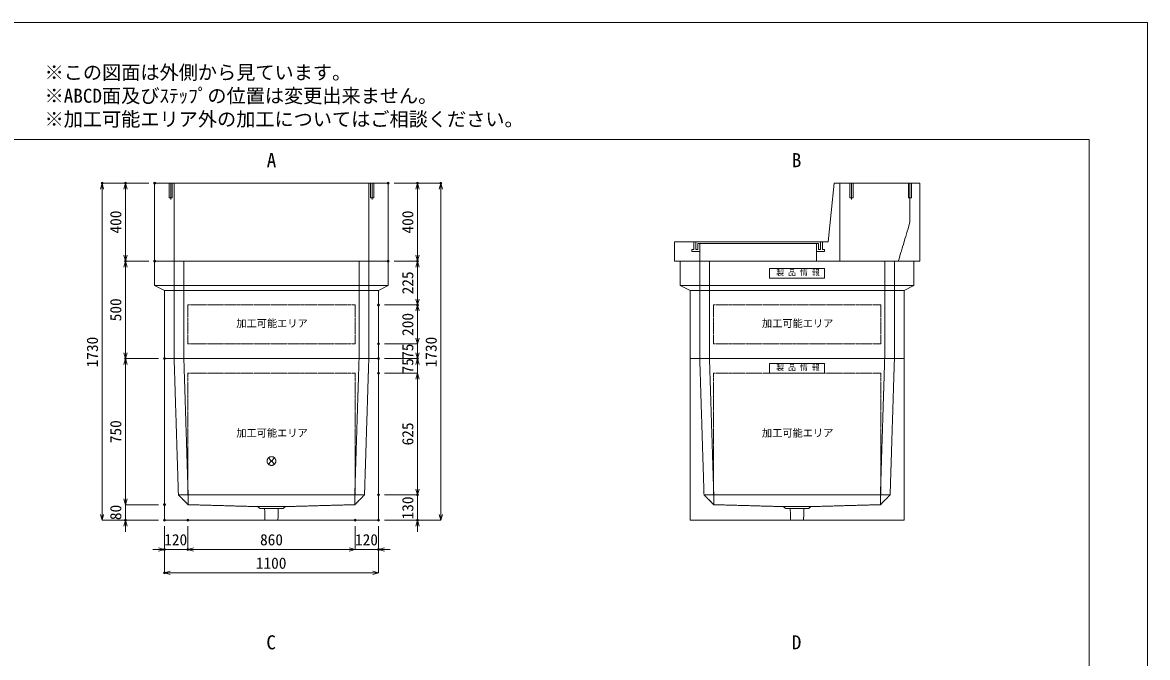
# Model space of a CAD drawing. Units: millimetres, scale not verified. Extents: x -4455 to 4455, y -3150 to 3150.
# Drawn here: x -1324 to 4455, y -109 to 3150 of the extents above; entities that cross this region are included whole.
import ezdxf
from ezdxf.enums import TextEntityAlignment as Align

# ---------------------------------------------------------------- set-up
doc = ezdxf.new("R2010")
doc.units = ezdxf.units.MM
doc.header["$LTSCALE"] = 20
doc.header["$PDMODE"] = 32
doc.header["$PDSIZE"] = 10
doc.linetypes.add('LONG_DASHED1', pattern=[7, 6, -1])
doc.linetypes.add('LONG_DOUBLE_CHAIN', pattern=[21.8, 18, -1, 0.6, -0.6, 0.6, -1])
for name, color, linetype, lineweight in [('0-0_D-TTL', 7, 'Continuous', 9), ('0-1_Defpoints', 7, 'Continuous', 9), ('0-3_D-TTL-TXT', 7, 'Continuous', 9), ('0-4_D-STR-TXT', 7, 'Continuous', 9), ('0-5_D-STR-DIM', 3, 'Continuous', 9), ('0-6_0', 7, 'Continuous', 9), ('0-7_D-STR', 7, 'Continuous', 9), ('0-9_D-STR-STR4', 134, 'LONG_DASHED1', 9), ('0-A_D-STR-STR2', 1, 'LONG_DASHED1', 9), ('0-B_D-STR-STR1', 7, 'LONG_DASHED1', 9), ('0-C_D-STR-STR5', 1, 'LONG_DOUBLE_CHAIN', 9)]:
    doc.layers.add(name, color=color, linetype=linetype, lineweight=lineweight)
doc.styles.add('ＭＳ ゴシック', font='')
doc.styles.get('ＭＳ ゴシック').set_extended_font_data('MS Gothic')

# ---------------------------------------------------------------- blocks, each defined once
blk = doc.blocks.new('A$C4DE05FD1')
at = {"layer": '0-0_D-TTL', "color": 134}
for p, q in [((4000, 76000), (114800, 76000)), ((114800, 76000), (114800, 4000))]:
    blk.add_line(p, q, dxfattribs=at)
at = {"layer": '0-1_Defpoints', "color": 134}
for p, q in [((0, 84000), (118800, 84000)), ((118800, 84000), (118800, 0))]:
    blk.add_line(p, q, dxfattribs=at)
at = {"layer": '0-3_D-TTL-TXT', "style": 'ＭＳ ゴシック'}
for s, p in [('※この図面は外側から見ています。', (43260.9, 79815.7)), ('※ABCD面及びｽﾃｯﾌﾟの位置は変更出来ません。', (43260.9, 78215.7)), ('※加工可能エリア外の加工についてはご相談ください。', (43260.9, 76615.7))]:
    blk.add_text(s, height=962.2, dxfattribs=at).set_placement(p, align=Align.BOTTOM_LEFT)
blk = doc.blocks.new('_Open30')
at = {"layer": '0-6_0'}
blk.add_line((0, 0), (-20, 0), dxfattribs=at)
blk.add_lwpolyline([(-20, 5.36), (0, 0), (-20, -5.36)], dxfattribs=at)
blk = doc.blocks.new('A$C31CA379A')
at = {"layer": '0-4_D-STR-TXT', "style": 'ＭＳ ゴシック'}
for s, p in [('A', (-325.9, -2190.5)), ('B', (35638.6, -2190.5)), ('C', (-351.4, -35190.5)), ('D', (35638.6, -35190.5))]:
    blk.add_text(s, height=962.2, dxfattribs=at).set_placement(p, align=Align.BOTTOM_LEFT)
blk = doc.blocks.new('A$C737D46CD')
at = {"layer": '0-B_D-STR-STR1', "linetype": 'Continuous'}
blk.add_lwpolyline([(-2820, 0), (2820, 0), (2820, -1000), (-2820, -1000)], close=True, dxfattribs=at)
at = {"layer": '0-B_D-STR-STR1', "style": 'ＭＳ ゴシック'}
blk.add_text('製 品 情 報', height=577.3, dxfattribs=at).set_placement((-2149.6, -882.5), align=Align.BOTTOM_LEFT)
blk = doc.blocks.new('A$C531455C1')
at = {"layer": '0-7_D-STR'}
for p, q in [((-11000, 0), (11000, 0)), ((-11000, -16600), (-11000, 0)), ((11000, -16600), (11000, 0)), ((-11000, -16600), (11000, -16600))]:
    blk.add_line(p, q, dxfattribs=at)
at = {"layer": '0-7_D-STR', "linetype": 'LONG_DASHED1'}
for p, q in [((-10000, 0), (-9560, -14000)), ((-9000, 0), (-8560, -14000)), ((9000, 0), (8560, -14000)), ((10000, 0), (9560, -14000)), ((-8560, -15000), (-9560, -14000)), ((9560, -14000), (-9560, -14000)), ((-8560, -15000), (-8560, -14000)), ((-8560, -15000), (-1400, -15200)), ((8560, -15000), (1400, -15200)), ((8560, -15000), (9560, -14000)), ((8560, -15000), (8560, -14000)), ((-1200, -15380), (-1400, -15200)), ((1400, -15200), (-1400, -15200)), ((1200, -15380), (-1200, -15380)), ((-666, -16600), (-705, -15380)), ((666, -16600), (705, -15380)), ((1200, -15380), (1400, -15200))]:
    blk.add_line(p, q, dxfattribs=at)
at = {"layer": '0-C_D-STR-STR5'}
for p, q in [((8600, -1500), (8600, -14000)), ((8600, -14000), (-8600, -14000))]:
    blk.add_line(p, q, dxfattribs=at)
blk.add_lwpolyline([(8600, -1500), (-8600, -1500), (-8600, -14000)], dxfattribs=at)
at = {"layer": '0-B_D-STR-STR1'}
blk.add_blockref('A$C737D46CD', (0, -500), dxfattribs=at)
blk = doc.blocks.new('A$C26864796')
at = {"layer": '0-7_D-STR'}
for p, q in [((-12000, 8000), (12000, 8000)), ((-12000, 8000), (-12000, 0)), ((12000, 8000), (12000, 0)), ((-12000, 0), (12000, 0))]:
    blk.add_line(p, q, dxfattribs=at)
at = {"layer": '0-7_D-STR', "linetype": 'LONG_DASHED1'}
for p, q in [((-10000, 8000), (-10000, 0)), ((10000, 8000), (10000, 0))]:
    blk.add_line(p, q, dxfattribs=at)
at = {"layer": '0-A_D-STR-STR2'}
for p, q in [((-10350, 6340), (-10350, 8000)), ((10350, 6340), (10350, 8000))]:
    blk.add_line(p, q, dxfattribs=at)
for points in [[(-10510, 8000), (-10510, 6500), (-10190, 6500), (-10190, 8000)], [(10510, 8000), (10510, 6500), (10190, 6500), (10190, 8000)]]:
    blk.add_lwpolyline(points, dxfattribs=at)
blk = doc.blocks.new('A$C0AB33FE7')
at = {"layer": '0-7_D-STR'}
for p, q in [((3200, 2000), (3800, 8000)), ((12600, 8000), (3800, 8000)), ((12600, 0), (12600, 8000)), ((-12600, 2000), (3200, 2000)), ((-12600, 0), (-12600, 2000)), ((-12600, 0), (12600, 0))]:
    blk.add_line(p, q, dxfattribs=at)
at = {"layer": '0-7_D-STR', "linetype": 'LONG_DASHED1'}
for p, q in [((4400, 8000), (4400, 0)), ((11600, 4000), (11600, 8000)), ((11600, 4000), (10400, 0)), ((-10000, 0), (-10000, 1800)), ((2000, 1800), (2000, 0))]:
    blk.add_line(p, q, dxfattribs=at)
at = {"layer": '0-9_D-STR-STR4'}
for points in [[(-10600, 2000), (-10600, 1200), (-10800, 1200), (-10800, 1000), (-10000, 1000)], [(-10000, 1800), (-10200, 1800), (-10200, 1200), (-10400, 1200), (-10400, 2000)], [(-10000, 1800), (2000, 1800), (2200, 1800)], [(2600, 2000), (2600, 1200), (2800, 1200), (2800, 1000), (2000, 1000)], [(2200, 1800), (2200, 1200), (2400, 1200), (2400, 2000)]]:
    blk.add_lwpolyline(points, dxfattribs=at)
at = {"layer": '0-A_D-STR-STR2'}
for p, q in [((5595.6, 6340), (5595.6, 8000)), ((11600, 6340), (11600, 8000))]:
    blk.add_line(p, q, dxfattribs=at)
for points in [[(5755.6, 8000), (5755.6, 6500), (5435.6, 6500), (5435.6, 8000)], [(11760, 8000), (11760, 6500), (11440, 6500), (11440, 8000)]]:
    blk.add_lwpolyline(points, dxfattribs=at)
blk = doc.blocks.new('A$Cab405fa5')
at = {"layer": '0-7_D-STR'}
for p, q in [((12000, 10000), (-12000, 10000)), ((-12000, 7500), (-12000, 10000)), ((12000, 7500), (12000, 10000)), ((-12000, 7500), (-11000, 7000)), ((-12000, 7500), (12000, 7500)), ((-11000, 0), (-11000, 7000)), ((11000, 7000), (-11000, 7000)), ((12000, 7500), (11000, 7000)), ((11000, 0), (11000, 7000)), ((11000, 0), (-11000, 0))]:
    blk.add_line(p, q, dxfattribs=at)
at = {"layer": '0-7_D-STR', "linetype": 'LONG_DASHED1'}
for p, q in [((-10000, 10000), (-10000, 0)), ((-9000, 10000), (-9000, 0)), ((9000, 10000), (9000, 0)), ((10000, 10000), (10000, 0))]:
    blk.add_line(p, q, dxfattribs=at)
at = {"layer": '0-C_D-STR-STR5'}
for p, q in [((8600, 5500), (8600, 1500)), ((8600, 1500), (-8600, 1500))]:
    blk.add_line(p, q, dxfattribs=at)
blk.add_lwpolyline([(8600, 5500), (-8600, 5500), (-8600, 1500)], dxfattribs=at)
blk = doc.blocks.new('A$Ca88be350')
at = {"layer": '0-7_D-STR'}
for p, q in [((12000, 10000), (-12000, 10000)), ((-12000, 7500), (-12000, 10000)), ((12000, 7500), (12000, 10000)), ((-12000, 7500), (-11000, 7000)), ((-12000, 7500), (12000, 7500)), ((-11000, 0), (-11000, 7000)), ((11000, 7000), (-11000, 7000)), ((12000, 7500), (11000, 7000)), ((11000, 0), (11000, 7000)), ((11000, 0), (-11000, 0))]:
    blk.add_line(p, q, dxfattribs=at)
at = {"layer": '0-7_D-STR', "linetype": 'LONG_DASHED1'}
for p, q in [((-10000, 10000), (-10000, 0)), ((-9000, 10000), (-9000, 0)), ((9000, 10000), (9000, 0)), ((10000, 10000), (10000, 0))]:
    blk.add_line(p, q, dxfattribs=at)
at = {"layer": '0-C_D-STR-STR5'}
for p, q in [((8600, 5500), (8600, 1500)), ((8600, 1500), (-8600, 1500))]:
    blk.add_line(p, q, dxfattribs=at)
blk.add_lwpolyline([(8600, 5500), (-8600, 5500), (-8600, 1500)], dxfattribs=at)
at = {"layer": '0-B_D-STR-STR1'}
blk.add_blockref('A$C737D46CD', (0, 9250), dxfattribs=at)
blk = doc.blocks.new('A$C7CE826D1')
at = {"layer": '0-7_D-STR'}
for p, q in [((-11000, 0), (11000, 0)), ((-11000, -16600), (-11000, 0)), ((11000, -16600), (11000, 0)), ((-11000, -16600), (11000, -16600))]:
    blk.add_line(p, q, dxfattribs=at)
at = {"layer": '0-7_D-STR', "linetype": 'LONG_DASHED1'}
for p, q in [((-10000, 0), (-9560, -14000)), ((-9000, 0), (-8560, -14000)), ((9000, 0), (8560, -14000)), ((10000, 0), (9560, -14000)), ((-8560, -15000), (-9560, -14000)), ((9560, -14000), (-9560, -14000)), ((-8560, -15000), (-8560, -14000)), ((-8560, -15000), (-1400, -15200)), ((8560, -15000), (1400, -15200)), ((8560, -15000), (9560, -14000)), ((8560, -15000), (8560, -14000)), ((-1200, -15380), (-1400, -15200)), ((1400, -15200), (-1400, -15200)), ((1200, -15380), (-1200, -15380)), ((-666, -16600), (-705, -15380)), ((666, -16600), (705, -15380)), ((1200, -15380), (1400, -15200))]:
    blk.add_line(p, q, dxfattribs=at)
at = {"layer": '0-C_D-STR-STR5'}
for p, q in [((8600, -1500), (-8600, -1500)), ((-8600, -1500), (-8600, -14000)), ((8600, -1500), (8600, -14000)), ((8600, -14000), (-8600, -14000))]:
    blk.add_line(p, q, dxfattribs=at)
blk = doc.blocks.new('A$C1C640AAB')
at = {"layer": '0-C_D-STR-STR5'}
for p, q in [((-318.2, -318.2), (318.2, 318.2)), ((-318.2, 318.2), (318.2, -318.2))]:
    blk.add_line(p, q, dxfattribs=at)
blk.add_circle((0, 0), 450, dxfattribs=at)
blk = doc.blocks.new('A$Cc8208e51')
at = {"layer": '0-7_D-STR'}
blk.add_blockref('A$C7CE826D1', (0, 0), dxfattribs=at)
at = {"layer": '0-C_D-STR-STR5'}
blk.add_blockref('A$C1C640AAB', (0, -10520), dxfattribs=at)

msp = doc.modelspace()

# ---------------------------------------------------------------- linework, layer by layer
at = {"layer": '0-1_Defpoints'}
for p in [(-915, 2325), (-795, 2325), (-645, 2325), (555, 2325), (555, 2325), (705, 2325), (825, 2325), (-795, 1925), (-645, 1925), (-645, 1925), (555, 1925), (555, 1925), (705, 1925), (505, 1700), (705, 1700), (505, 1500), (-795, 1425), (-595, 1425), (-595, 1425), (505, 1425), (505, 1425), (705, 1425), (705, 1425), (505, 1350), (505, 1350), (505, 725), (705, 725), (-595, 675), (-795, 595), (-595, 595), (-595, 595), (-475, 595), (385, 595), (505, 595), (505, 595), (705, 595), (-595, 445), (-475, 445), (505, 445), (-595, 325)]:
    msp.add_point(p, dxfattribs=at)
at = {"layer": '0-5_D-STR-DIM'}
for p, q in [((-675, 2325), (-915, 2325)), ((-675, 2325), (-795, 2325)), ((585, 2325), (705, 2325)), ((585, 2325), (825, 2325)), ((-915, 625), (-915, 2295)), ((-795, 1955), (-795, 2295)), ((705, 1955), (705, 2295)), ((825, 625), (825, 2295)), ((-675, 1925), (-795, 1925)), ((-675, 1925), (-795, 1925)), ((585, 1925), (705, 1925)), ((585, 1925), (705, 1925)), ((-795, 1455), (-795, 1895)), ((705, 1730), (705, 1895)), ((535, 1700), (705, 1700)), ((535, 1700), (705, 1700)), ((705, 1530), (705, 1670)), ((705, 1530), (705, 1560)), ((535, 1500), (705, 1500)), ((535, 1500), (705, 1500)), ((705, 1500), (705, 1425)), ((705, 1455), (705, 1485)), ((-625, 1425), (-795, 1425)), ((-625, 1425), (-795, 1425)), ((-795, 705), (-795, 1395)), ((535, 1425), (705, 1425)), ((535, 1425), (705, 1425)), ((705, 1350), (705, 1425)), ((705, 1395), (705, 1365)), ((535, 1350), (705, 1350)), ((535, 1350), (705, 1350)), ((705, 1320), (705, 1290)), ((705, 1320), (705, 755)), ((705, 755), (705, 785)), ((-795, 705), (-795, 735)), ((535, 725), (705, 725)), ((535, 725), (705, 725)), ((705, 725), (705, 595)), ((-625, 675), (-795, 675)), ((-625, 675), (-795, 675)), ((-795, 675), (-795, 595)), ((-625, 595), (-915, 595)), ((-625, 595), (-795, 595)), ((535, 595), (825, 595)), ((535, 595), (705, 595)), ((-795, 565), (-795, 535)), ((-595, 565), (-595, 325)), ((-595, 565), (-595, 445)), ((-475, 565), (-475, 445)), ((-475, 565), (-475, 445)), ((385, 565), (385, 445)), ((385, 565), (385, 445)), ((505, 565), (505, 445)), ((505, 565), (505, 325)), ((705, 565), (705, 535)), ((-625, 445), (-655, 445)), ((-475, 445), (-595, 445)), ((355, 445), (-445, 445)), ((-445, 445), (-415, 445)), ((355, 445), (325, 445)), ((385, 445), (505, 445)), ((535, 445), (565, 445)), ((475, 325), (-565, 325))]:
    msp.add_line(p, q, dxfattribs=at)

# ---------------------------------------------------------------- block references
at = {"layer": '0-0_D-TTL', "xscale": 0.075, "yscale": 0.075}
msp.add_blockref('A$C4DE05FD1', (-4455, -3150), dxfattribs=at)
at = {"layer": '0-4_D-STR-TXT', "xscale": 0.075, "yscale": 0.075}
msp.add_blockref('A$C31CA379A', (-45, 2550), dxfattribs=at)
at = {"layer": '0-5_D-STR-DIM', "xscale": 1.5, "yscale": 1.5}
for p, rotation in [((-915, 2325), 90), ((-795, 2325), 90), ((705, 2325), 90), ((825, 2325), 90), ((-795, 1925), 270), ((-795, 1925), 90), ((705, 1925), 270), ((705, 1925), 90), ((705, 1700), 270), ((705, 1700), 90), ((705, 1500), 270), ((705, 1500), 270), ((-795, 1425), 270), ((705, 1425), 270), ((-795, 1425), 90), ((705, 1425), 90), ((705, 1350), 90), ((705, 1350), 90), ((705, 725), 270), ((705, 725), 270), ((-795, 675), 270), ((-795, 675), 270), ((-915, 595), 270), ((-795, 595), 90), ((705, 595), 90), ((825, 595), 270), ((-475, 445), 180), ((-475, 445), 180), ((505, 445), 180), ((-595, 325), 180)]:
    msp.add_blockref('_Open30', p, dxfattribs=dict(at, rotation=rotation))
for p in [(-595, 445), (385, 445), (385, 445), (505, 325)]:
    msp.add_blockref('_Open30', p, dxfattribs=at)
at = {"layer": '0-7_D-STR', "xscale": 0.05, "yscale": 0.05}
for name, p in [('A$C26864796', (-45, 1925)), ('A$C0AB33FE7', (2655, 1925)), ('A$Cab405fa5', (-45, 1425)), ('A$Ca88be350', (2655, 1425)), ('A$Cc8208e51', (-45, 1425)), ('A$C531455C1', (2655, 1425))]:
    msp.add_blockref(name, p, dxfattribs=at)

# ---------------------------------------------------------------- texts
at = {"layer": '0-5_D-STR-DIM', "style": 'ＭＳ ゴシック'}
for s, p in [('400', (-798.9, 2066.8)), ('400', (701.1, 2066.8)), ('225', (701.1, 1754.48)), ('500', (-798.9, 1616.35)), ('200', (701.1, 1541.2)), ('1730', (-918.9, 1379.72)), ('1730', (821.1, 1379.72)), ('75', (701.1, 1423.38)), ('75', (701.1, 1348.38)), ('750', (-798.9, 990.6)), ('625', (701.1, 979.18)), ('130', (701.1, 599.22)), ('80', (-798.9, 595.85))]:
    msp.add_text(s, height=57.77, rotation=90, dxfattribs=at).set_placement(p, align=Align.BOTTOM_LEFT)
for s, p in [('120', (-595.78, 448.9)), ('860', (-103.65, 448.9)), ('120', (384.22, 448.9)), ('1100', (-125.28, 328.9))]:
    msp.add_text(s, height=57.77, dxfattribs=at).set_placement(p, align=Align.BOTTOM_LEFT)
at = {"layer": '0-C_D-STR-STR5', "style": 'ＭＳ ゴシック'}
for p in [(-225.48, 1574.75), (2474.52, 1574.75), (-225.48, 1012.25), (2474.52, 1012.25)]:
    msp.add_text('加工可能エリア', height=38.42, dxfattribs=at).set_placement(p, align=Align.BOTTOM_LEFT)

doc.saveas('drawing.dxf')
